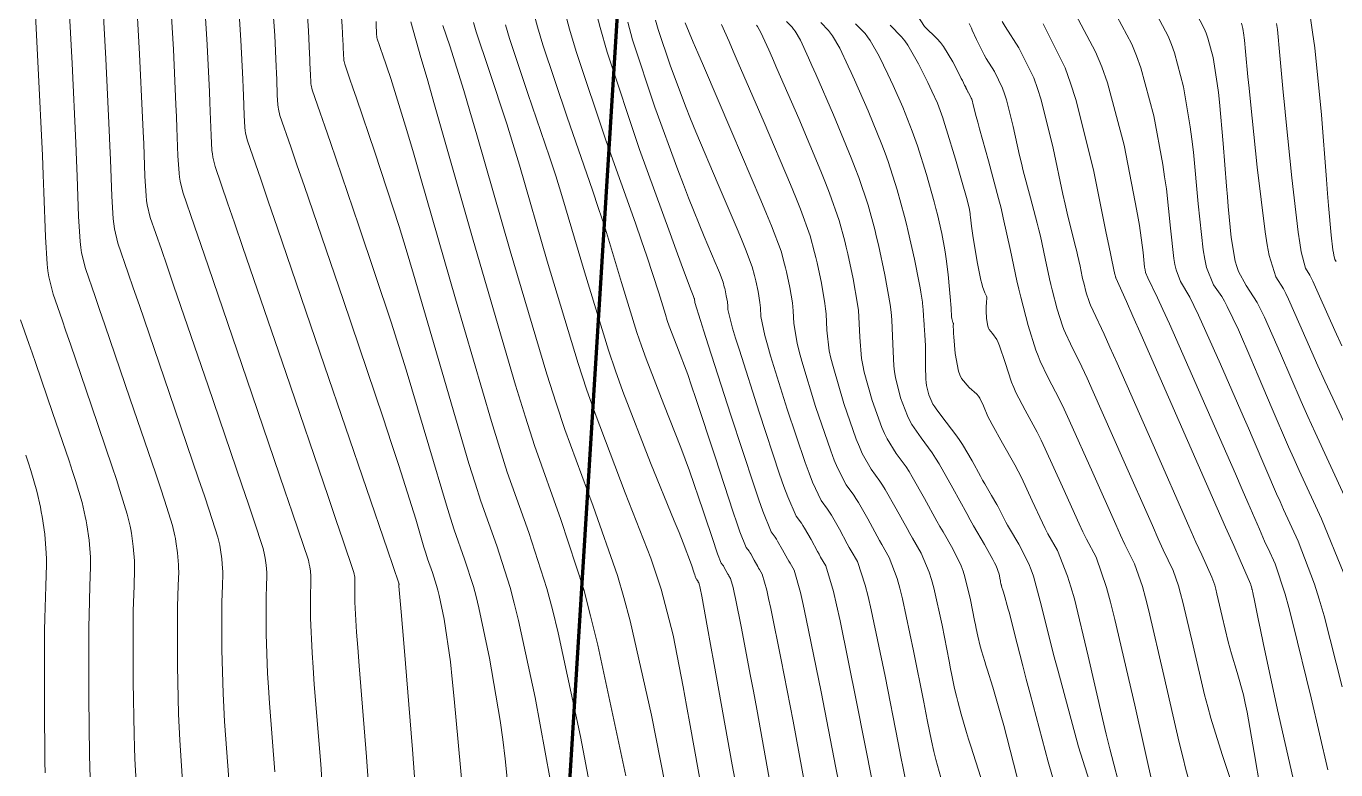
# Model space of a CAD drawing. Header units: millimetres. Extents: x 837475 to 838477, y 1189012 to 1191015.
# Drawn here: x 837693.3 to 837785.8, y 1189466.9 to 1189519.4 of the extents above; entities that cross this region are included whole.
import ezdxf

# ---------------------------------------------------------------- set-up
doc = ezdxf.new("R2010")
doc.units = ezdxf.units.MM
doc.header["$LTSCALE"] = 0.3
doc.linetypes.add('ACAD_ISO03W100', pattern=[30, 12, -18])
for name, color, linetype, lineweight, true_color in [('COTAS 10', 7, 'Continuous', 9, 0x6e3e2d), ('COTAS INT', 7, 'Continuous', 5, 0x9fa19f), ('Linea_Tendencia', 7, 'ACAD_ISO03W100', 30, 0xef3939)]:
    doc.layers.add(name, color=color, linetype=linetype, lineweight=lineweight, true_color=true_color)
doc.layers.add('VIA_Curvas', color=250, linetype='Continuous', lineweight=80)

msp = doc.modelspace()

# ---------------------------------------------------------------- linework, layer by layer
at = {"layer": 'COTAS 10'}
for points in [[(837707.641, 1189466.253), (837707.342, 1189470.311), (837707.283, 1189471.324), (837707.235, 1189472.288), (837707.148, 1189475.368), (837707.142, 1189477.75), (837707.145, 1189478.274), (837707.151, 1189478.74), (837707.188, 1189479.932), (837707.213, 1189480.711), (837707.211, 1189480.915), (837707.205, 1189481.115), (837707.15, 1189481.798), (837707.057, 1189482.43), (837707.027, 1189482.599), (837706.996, 1189482.764), (837706.865, 1189483.337), (837706.251, 1189485.239), (837705.915, 1189486.243), (837705.506, 1189487.453), (837703.43, 1189493.545), (837701.326, 1189499.689), (837700.899, 1189500.931), (837700.54, 1189501.976), (837699.808, 1189504.091), (837699.565, 1189505.097), (837699.515, 1189505.441), (837699.472, 1189505.814), (837699.376, 1189507.397), (837699.282, 1189509.961), (837699.24, 1189510.952), (837699.191, 1189512.065), (837698.956, 1189517.097), (837698.676, 1189522.296)], [(837724.139, 1189465.534), (837723.56, 1189471.926), (837723.417, 1189473.311), (837723.281, 1189474.53), (837722.852, 1189477.542), (837722.492, 1189479.218), (837722.4, 1189479.594), (837722.311, 1189479.932), (837722.018, 1189480.835), (837721.671, 1189481.812), (837721.549, 1189482.197), (837721.415, 1189482.631), (837720.835, 1189484.61), (837719.651, 1189488.386), (837719.135, 1189489.953), (837718.538, 1189491.745), (837715.704, 1189500.101), (837712.974, 1189508.075), (837712.443, 1189509.627), (837712.008, 1189510.895), (837711.248, 1189513.105), (837711.143, 1189513.541), (837711.121, 1189513.69), (837711.102, 1189513.851), (837711.061, 1189514.538), (837711.02, 1189515.649), (837711.002, 1189516.078), (837710.981, 1189516.561), (837710.879, 1189518.742), (837710.688, 1189521.657)], [(837733.411, 1189520.997), (837733.861, 1189519.311), (837734.365, 1189517.561), (837736.64, 1189510.699), (837738.791, 1189504.76), (837739.217, 1189503.591), (837739.57, 1189502.628), (837740.23, 1189500.866), (837740.378, 1189500.518), (837740.433, 1189500.386), (837740.482, 1189500.255), (837740.499, 1189500.19), (837740.509, 1189500.15), (837740.526, 1189500.07), (837740.54, 1189499.99), (837740.543, 1189499.97), (837740.545, 1189499.95), (837740.547, 1189499.886), (837740.935, 1189498.633), (837741.18, 1189497.865), (837741.484, 1189496.914), (837743.08, 1189491.956), (837744.726, 1189486.951), (837745.062, 1189485.969), (837745.346, 1189485.164), (837745.939, 1189483.715), (837746.217, 1189483.334), (837746.302, 1189483.201), (837746.391, 1189483.057), (837746.742, 1189482.44), (837747.092, 1189481.798), (837747.181, 1189481.639), (837747.267, 1189481.488), (837747.546, 1189481.009), (837747.995, 1189479.43), (837748.187, 1189478.586), (837748.409, 1189477.565), (837749.457, 1189472.407), (837750.507, 1189467.045), (837750.73, 1189465.895)], [(837769.991, 1189520.775), (837771.398, 1189518.136), (837771.731, 1189517.319), (837772.038, 1189516.465), (837772.942, 1189513.069), (837773.576, 1189509.64), (837773.714, 1189508.765), (837773.836, 1189507.922), (837774.138, 1189505.147), (837774.364, 1189503.011), (837774.438, 1189502.571), (837774.516, 1189502.196), (837774.84, 1189501.391), (837775.486, 1189500.266), (837775.768, 1189499.691), (837776.095, 1189499.001), (837777.646, 1189495.554), (837779.26, 1189491.867), (837779.626, 1189491.025), (837779.957, 1189490.26), (837780.858, 1189488.146), (837781.617, 1189486.386), (837781.858, 1189485.845), (837782.113, 1189485.28), (837783.144, 1189483.046), (837784.3, 1189480.019), (837784.634, 1189478.953), (837784.974, 1189477.79), (837786.25, 1189472.767)], [(837775.848, 1189464.706), (837775.217, 1189466.922), (837774.992, 1189467.82), (837774.743, 1189468.842), (837773.662, 1189473.56), (837772.599, 1189478.13), (837772.363, 1189479.057), (837772.151, 1189479.839), (837771.596, 1189481.443), (837770.903, 1189482.824), (837770.605, 1189483.465), (837770.261, 1189484.219), (837768.633, 1189487.875), (837766.975, 1189491.581), (837766.612, 1189492.366), (837766.291, 1189493.048), (837765.476, 1189494.638), (837764.931, 1189495.749), (837764.779, 1189496.128), (837764.627, 1189496.539), (837764.077, 1189498.278), (837763.548, 1189500.271), (837763.411, 1189500.841), (837763.276, 1189501.418), (837762.822, 1189503.568), (837762.323, 1189505.876), (837762.161, 1189506.553), (837761.989, 1189507.246), (837761.28, 1189509.887), (837760.641, 1189512.168), (837760.513, 1189512.634), (837760.406, 1189513.029), (837760.194, 1189513.859), (837760.114, 1189514.183), (837760.089, 1189514.259), (837760.063, 1189514.329), (837759.962, 1189514.532), (837759.864, 1189514.691), (837759.839, 1189514.734), (837759.816, 1189514.776), (837759.744, 1189514.922), (837759.682, 1189515.057), (837759.666, 1189515.092), (837759.592, 1189515.24), (837759.431, 1189515.557), (837759.349, 1189515.719), (837759.252, 1189515.913), (837758.764, 1189516.879), (837758.097, 1189517.978), (837757.886, 1189518.255), (837757.663, 1189518.521), (837756.764, 1189519.384), (837755.889, 1189520.719)], [(837784.003, 1189519.969), (837784.161, 1189518.975), (837784.31, 1189517.885), (837784.778, 1189513.147), (837785.135, 1189508.58), (837785.215, 1189507.599), (837785.287, 1189506.74), (837785.476, 1189504.661), (837785.598, 1189503.617), (837785.627, 1189503.41), (837785.655, 1189503.24), (837785.738, 1189502.922), (837785.822, 1189502.789)], [(837738.748, 1189464.309), (837737.483, 1189470.759), (837735.979, 1189477.427), (837735.537, 1189479.072), (837735.084, 1189480.629), (837733.355, 1189485.528), (837731.363, 1189490.925), (837730.743, 1189492.797), (837730.094, 1189494.833), (837727.506, 1189503.55), (837725.161, 1189511.722), (837724.665, 1189513.415), (837724.236, 1189514.86), (837723.242, 1189518.022), (837722.761, 1189519.459)], [(837763.524, 1189465.548), (837762.58, 1189469.21), (837762.36, 1189470.032), (837762.159, 1189470.771), (837761.581, 1189472.745), (837761.18, 1189474.009), (837761.09, 1189474.299), (837761.008, 1189474.564), (837760.789, 1189475.306), (837760.649, 1189475.816), (837760.618, 1189475.935), (837760.591, 1189476.043), (837760.518, 1189476.353), (837760.41, 1189476.895), (837760.36, 1189477.15), (837760.3, 1189477.45), (837760.013, 1189478.911), (837759.61, 1189480.531), (837759.478, 1189480.932), (837759.338, 1189481.311), (837758.759, 1189482.508), (837758.065, 1189483.699), (837757.852, 1189484.074), (837757.631, 1189484.47), (837756.759, 1189486.065), (837755.888, 1189487.6), (837755.667, 1189487.958), (837755.455, 1189488.287), (837754.764, 1189489.234), (837754.118, 1189490.268), (837753.934, 1189490.652), (837753.748, 1189491.079), (837753.061, 1189492.974), (837752.501, 1189494.982), (837752.396, 1189495.481), (837752.312, 1189495.954), (837752.191, 1189497.453), (837752.132, 1189498.895), (837752.088, 1189499.332), (837752.031, 1189499.786), (837751.727, 1189501.56), (837751.342, 1189503.336), (837751.234, 1189503.792), (837751.127, 1189504.231), (837750.736, 1189505.683), (837750.059, 1189507.608), (837749.77, 1189508.344), (837749.438, 1189509.169), (837747.874, 1189512.884), (837746.341, 1189516.426), (837746.029, 1189517.142), (837745.764, 1189517.744), (837745.212, 1189518.96), (837744.971, 1189519.379), (837744.902, 1189519.477)]]:
    msp.add_lwpolyline(points, dxfattribs=at)
at = {"layer": 'COTAS INT'}
for points in [[(837701.153, 1189465.204), (837701.007, 1189467.685), (837700.977, 1189468.512), (837700.951, 1189469.4), (837700.894, 1189473.113), (837700.885, 1189476.655), (837700.89, 1189477.434), (837700.898, 1189478.126), (837700.953, 1189479.899), (837700.991, 1189481.056), (837700.988, 1189481.361), (837700.978, 1189481.658), (837700.897, 1189482.673), (837700.759, 1189483.613), (837700.715, 1189483.863), (837700.667, 1189484.109), (837700.473, 1189484.961), (837699.956, 1189486.635), (837699.705, 1189487.398), (837699.407, 1189488.293), (837697.944, 1189492.607), (837696.453, 1189496.958), (837696.138, 1189497.875), (837695.865, 1189498.666), (837695.232, 1189500.486), (837694.934, 1189501.719), (837694.872, 1189502.142), (837694.819, 1189502.599), (837694.702, 1189504.541), (837694.587, 1189507.686), (837694.535, 1189508.902), (837694.475, 1189510.267), (837694.187, 1189516.439), (837693.872, 1189522.552)], [(837704.397, 1189465.729), (837704.175, 1189468.998), (837704.13, 1189469.918), (837704.093, 1189470.844), (837704.021, 1189474.241), (837704.014, 1189477.202), (837704.018, 1189477.854), (837704.025, 1189478.433), (837704.071, 1189479.915), (837704.102, 1189480.884), (837704.099, 1189481.138), (837704.092, 1189481.387), (837704.024, 1189482.235), (837703.908, 1189483.022), (837703.871, 1189483.231), (837703.831, 1189483.437), (837703.669, 1189484.149), (837703.103, 1189485.937), (837702.81, 1189486.821), (837702.457, 1189487.873), (837700.687, 1189493.076), (837698.889, 1189498.323), (837698.518, 1189499.403), (837698.202, 1189500.321), (837697.52, 1189502.289), (837697.25, 1189503.408), (837697.194, 1189503.791), (837697.145, 1189504.206), (837697.039, 1189505.969), (837696.935, 1189508.824), (837696.888, 1189509.927), (837696.833, 1189511.166), (837696.572, 1189516.768), (837696.274, 1189522.424)], [(837701.078, 1189522.168), (837701.341, 1189517.426), (837701.549, 1189512.964), (837701.593, 1189511.978), (837701.63, 1189511.099), (837701.713, 1189508.826), (837701.798, 1189507.421), (837701.836, 1189507.091), (837701.881, 1189506.786), (837702.096, 1189505.894), (837702.878, 1189503.63), (837703.28, 1189502.46), (837703.762, 1189501.054), (837706.174, 1189494.013), (837708.556, 1189487.033), (837709.02, 1189485.665), (837709.399, 1189484.542), (837710.061, 1189482.525), (837710.16, 1189482.092), (837710.184, 1189481.967), (837710.206, 1189481.839), (837710.277, 1189481.36), (837710.318, 1189480.844), (837710.323, 1189480.693), (837710.324, 1189480.538), (837710.305, 1189479.949), (837710.277, 1189479.046), (837710.273, 1189478.694), (837710.271, 1189478.297), (837710.275, 1189476.495), (837710.377, 1189473.732), (837710.437, 1189472.73), (837710.509, 1189471.625), (837710.884, 1189466.778)], [(837714.529, 1189461.17), (837714.128, 1189467.302), (837713.677, 1189472.938), (837713.59, 1189474.136), (837713.519, 1189475.176), (837713.402, 1189477.622), (837713.399, 1189478.845), (837713.401, 1189479.114), (837713.403, 1189479.353), (837713.423, 1189479.965), (837713.435, 1189480.365), (837713.434, 1189480.47), (837713.431, 1189480.573), (837713.403, 1189480.923), (837713.356, 1189481.248), (837713.34, 1189481.334), (837713.324, 1189481.419), (837713.257, 1189481.713), (837712.546, 1189483.844), (837712.125, 1189485.087), (837711.605, 1189486.613), (837708.917, 1189494.482), (837706.199, 1189502.419), (837705.661, 1189503.988), (837705.216, 1189505.285), (837704.384, 1189507.697), (837704.196, 1189508.474), (837704.157, 1189508.741), (837704.124, 1189509.029), (837704.05, 1189510.254), (837703.978, 1189512.237), (837703.945, 1189513.003), (837703.907, 1189513.863), (837703.725, 1189517.755), (837703.481, 1189522.04)], [(837705.883, 1189521.913), (837706.11, 1189518.084), (837706.265, 1189514.762), (837706.297, 1189514.028), (837706.325, 1189513.374), (837706.387, 1189511.682), (837706.45, 1189510.636), (837706.479, 1189510.39), (837706.512, 1189510.163), (837706.672, 1189509.499), (837707.554, 1189506.939), (837708.042, 1189505.517), (837708.635, 1189503.785), (837711.66, 1189494.951), (837714.655, 1189486.193), (837715.23, 1189484.509), (837715.694, 1189483.147), (837716.453, 1189480.901), (837716.488, 1189480.747), (837716.496, 1189480.702), (837716.505, 1189480.656), (837716.53, 1189480.486), (837716.544, 1189480.301), (837716.546, 1189480.247), (837716.547, 1189480.192), (837716.54, 1189479.982), (837716.53, 1189479.66), (837716.528, 1189479.534), (837716.527, 1189479.392), (837716.529, 1189478.749), (837716.661, 1189476.62), (837716.743, 1189475.542), (837716.844, 1189474.251), (837717.372, 1189467.827), (837717.856, 1189460.882)], [(837708.285, 1189521.785), (837708.494, 1189518.413), (837708.623, 1189515.662), (837708.65, 1189515.053), (837708.673, 1189514.512), (837708.724, 1189513.11), (837708.776, 1189512.244), (837708.8, 1189512.04), (837708.828, 1189511.852), (837708.96, 1189511.302), (837709.891, 1189508.594), (837710.422, 1189507.045), (837711.072, 1189505.15), (837714.403, 1189495.419), (837718.842, 1189482.449), (837719.648, 1189480.089), (837719.652, 1189480.074), (837719.653, 1189480.07), (837719.654, 1189480.065), (837719.656, 1189480.048), (837719.658, 1189480.03), (837719.658, 1189480.019), (837719.657, 1189479.998), (837719.656, 1189479.966), (837719.656, 1189479.876), (837719.803, 1189478.064), (837719.896, 1189476.948), (837720.011, 1189475.565), (837720.615, 1189468.351), (837721.184, 1189460.594)], [(837713.09, 1189521.529), (837713.264, 1189519.071), (837713.339, 1189517.46), (837713.355, 1189517.104), (837713.368, 1189516.787), (837713.398, 1189515.966), (837713.429, 1189515.459), (837713.442, 1189515.339), (837713.459, 1189515.229), (837713.536, 1189514.907), (837714.098, 1189513.275), (837714.418, 1189512.339), (837714.811, 1189511.193), (837716.828, 1189505.303), (837719.098, 1189498.508), (837719.65, 1189496.79), (837720.17, 1189495.144), (837721.774, 1189489.791), (837723.004, 1189485.587), (837723.289, 1189484.665), (837723.549, 1189483.848), (837724.285, 1189481.774), (837724.908, 1189479.856), (837725.097, 1189479.139), (837725.292, 1189478.34), (837726.056, 1189474.781), (837726.8, 1189470.38), (837726.983, 1189469.052), (837727.156, 1189467.675), (837727.697, 1189462.304)], [(837715.505, 1189521.281), (837715.648, 1189519.4), (837715.697, 1189518.359), (837715.707, 1189518.129), (837715.716, 1189517.924), (837715.735, 1189517.394), (837715.755, 1189517.066), (837715.764, 1189516.989), (837715.774, 1189516.918), (837715.824, 1189516.71), (837716.187, 1189515.656), (837716.394, 1189515.051), (837716.648, 1189514.31), (837717.951, 1189510.506), (837719.657, 1189505.27), (837720.166, 1189503.628), (837720.69, 1189501.902), (837722.712, 1189494.971), (837724.594, 1189488.543), (837725.029, 1189487.133), (837725.426, 1189485.884), (837726.553, 1189482.712), (837727.506, 1189479.78), (837727.794, 1189478.683), (837728.093, 1189477.461), (837729.26, 1189472.019), (837730.319, 1189466.231)], [(837767.017, 1189521.005), (837768.842, 1189517.582), (837769.273, 1189516.522), (837769.672, 1189515.414), (837770.844, 1189511.009), (837771.636, 1189506.973), (837771.795, 1189506.098), (837771.928, 1189505.328), (837772.191, 1189503.421), (837772.299, 1189502.403), (837772.334, 1189502.193), (837772.372, 1189502.015), (837772.526, 1189501.631), (837773.218, 1189500.221), (837773.595, 1189499.395), (837774.052, 1189498.38), (837776.371, 1189493.144), (837778.72, 1189487.793), (837779.195, 1189486.705), (837779.596, 1189485.789), (837780.411, 1189483.903), (837780.775, 1189483.06), (837780.891, 1189482.801), (837781.012, 1189482.53), (837781.506, 1189481.46), (837782.222, 1189479.313), (837782.484, 1189478.364), (837782.773, 1189477.26), (837784.048, 1189471.995), (837785.228, 1189466.907)], [(837729.109, 1189520.56), (837729.438, 1189519.349), (837729.811, 1189518.077), (837731.518, 1189512.971), (837733.319, 1189507.835), (837733.751, 1189506.543), (837734.155, 1189505.307), (837735.372, 1189501.315), (837736.454, 1189497.789), (837736.772, 1189496.848), (837737.099, 1189495.922), (837738.344, 1189492.705), (837739.561, 1189489.655), (837739.871, 1189488.835), (837740.167, 1189488.026), (837741.139, 1189485.193), (837741.876, 1189482.947), (837742.026, 1189482.507), (837742.152, 1189482.147), (837742.409, 1189481.507), (837742.522, 1189481.352), (837742.557, 1189481.299), (837742.593, 1189481.24), (837742.735, 1189480.99), (837742.877, 1189480.729), (837742.913, 1189480.665), (837742.948, 1189480.604), (837743.061, 1189480.409), (837743.243, 1189479.769), (837743.321, 1189479.426), (837743.411, 1189479.012), (837743.836, 1189476.92), (837744.461, 1189473.637), (837744.676, 1189472.472), (837744.911, 1189471.196), (837745.911, 1189465.663)], [(837748.645, 1189464.067), (837747.917, 1189468.043), (837747.703, 1189469.183), (837747.484, 1189470.341), (837746.647, 1189474.664), (837745.91, 1189478.289), (837745.754, 1189479.006), (837745.619, 1189479.6), (837745.304, 1189480.709), (837745.107, 1189481.046), (837745.047, 1189481.152), (837744.985, 1189481.264), (837744.738, 1189481.715), (837744.492, 1189482.149), (837744.429, 1189482.25), (837744.37, 1189482.343), (837744.174, 1189482.611), (837743.728, 1189483.72), (837743.51, 1189484.344), (837743.25, 1189485.105), (837741.973, 1189488.998), (837740.62, 1189493.113), (837740.314, 1189494.015), (837740.037, 1189494.813), (837739.282, 1189496.838), (837738.742, 1189498.233), (837738.601, 1189498.634), (837738.463, 1189499.042), (837737.994, 1189500.57), (837737.153, 1189503.169), (837736.78, 1189504.252), (837736.346, 1189505.493), (837734.277, 1189511.288), (837732.161, 1189517.616), (837731.699, 1189519.193), (837731.29, 1189520.695)], [(837755.603, 1189465.272), (837755.254, 1189467.017), (837755.092, 1189467.838), (837754.901, 1189468.804), (837753.974, 1189473.512), (837752.999, 1189478.197), (837752.777, 1189479.15), (837752.577, 1189479.953), (837752.031, 1189481.608), (837751.586, 1189482.372), (837751.45, 1189482.613), (837751.308, 1189482.867), (837750.749, 1189483.89), (837750.19, 1189484.874), (837750.048, 1189485.104), (837749.912, 1189485.315), (837749.469, 1189485.922), (837748.854, 1189487.205), (837748.611, 1189487.843), (837748.335, 1189488.602), (837747.072, 1189492.363), (837745.891, 1189496.141), (837745.666, 1189496.911), (837745.486, 1189497.561), (837745.205, 1189498.913), (837745.18, 1189499.528), (837745.161, 1189499.715), (837745.137, 1189499.908), (837745.007, 1189500.666), (837744.842, 1189501.424), (837744.796, 1189501.619), (837744.75, 1189501.806), (837744.584, 1189502.426), (837744.114, 1189503.667), (837743.877, 1189504.245), (837743.594, 1189504.926), (837742.185, 1189508.232), (837740.623, 1189511.94), (837740.244, 1189512.873), (837739.887, 1189513.765), (837738.79, 1189516.652), (837737.964, 1189519.17), (837737.777, 1189519.831)], [(837772.966, 1189520.545), (837773.955, 1189518.69), (837774.188, 1189518.116), (837774.404, 1189517.515), (837775.039, 1189515.129), (837775.517, 1189512.307), (837775.633, 1189511.432), (837775.743, 1189510.517), (837776.084, 1189506.873), (837776.429, 1189503.619), (837776.541, 1189502.948), (837776.661, 1189502.378), (837777.154, 1189501.15), (837777.754, 1189500.312), (837777.941, 1189499.987), (837778.137, 1189499.621), (837778.922, 1189497.964), (837779.801, 1189495.94), (837780.057, 1189495.344), (837780.318, 1189494.731), (837781.305, 1189492.389), (837782.46, 1189489.712), (837782.826, 1189488.889), (837783.213, 1189488.03), (837784.781, 1189484.633), (837786.366, 1189480.777)], [(837775.94, 1189520.314), (837776.511, 1189519.244), (837776.646, 1189518.912), (837776.77, 1189518.566), (837777.137, 1189517.188), (837777.428, 1189515.359), (837777.505, 1189514.727), (837777.58, 1189514.041), (837777.84, 1189511.112), (837778.08, 1189508.099), (837778.143, 1189507.361), (837778.204, 1189506.664), (837778.415, 1189504.49), (837778.7, 1189502.812), (837778.809, 1189502.427), (837778.931, 1189502.077), (837779.479, 1189501.099), (837780.234, 1189499.904), (837780.487, 1189499.416), (837780.758, 1189498.861), (837781.895, 1189496.289), (837783.355, 1189492.911), (837783.83, 1189491.847), (837784.336, 1189490.728), (837786.418, 1189486.22)], [(837733.838, 1189462.082), (837732.465, 1189469.257), (837730.893, 1189476.583), (837730.491, 1189478.227), (837730.103, 1189479.704), (837728.82, 1189483.651), (837727.304, 1189487.921), (837726.769, 1189489.601), (837726.183, 1189491.499), (837723.651, 1189500.151), (837721.209, 1189508.659), (837720.681, 1189510.465), (837720.217, 1189512.033), (837719.074, 1189515.708), (837718.485, 1189517.428), (837718.37, 1189517.763), (837718.276, 1189518.036), (837718.112, 1189518.513), (837718.09, 1189518.607), (837718.085, 1189518.639), (837718.081, 1189518.674), (837718.072, 1189518.822), (837718.063, 1189519.062), (837718.059, 1189519.154), (837718.055, 1189519.258), (837718.033, 1189519.729)], [(837720.483, 1189519.705), (837721.208, 1189517.202), (837721.636, 1189515.705), (837722.163, 1189513.86), (837724.884, 1189504.295), (837727.882, 1189494.071), (837728.582, 1189491.81), (837729.227, 1189489.798), (837731.088, 1189484.589), (837732.7, 1189479.628), (837733.187, 1189477.771), (837733.693, 1189475.705), (837735.669, 1189466.496)], [(837724.917, 1189519.661), (837725.111, 1189518.998), (837726, 1189516.338), (837727.264, 1189512.519), (837727.694, 1189511.124), (837728.159, 1189509.584), (837730.128, 1189502.805), (837732.307, 1189495.596), (837732.904, 1189493.784), (837733.498, 1189492.053), (837735.623, 1189486.466), (837737.426, 1189481.843), (837737.817, 1189480.719), (837738.163, 1189479.663), (837739.022, 1189476.411), (837739.718, 1189472.766), (837739.96, 1189471.461), (837740.223, 1189470.029), (837741.352, 1189463.79)], [(837744.514, 1189460.207), (837743.178, 1189467.259), (837741.904, 1189474.349), (837741.65, 1189475.76), (837741.438, 1189476.933), (837741.026, 1189479.176), (837740.912, 1189479.736), (837740.888, 1189479.847), (837740.867, 1189479.938), (837740.819, 1189480.109), (837740.788, 1189480.161), (837740.779, 1189480.178), (837740.769, 1189480.195), (837740.731, 1189480.265), (837740.693, 1189480.332), (837740.684, 1189480.347), (837740.674, 1189480.362), (837740.644, 1189480.403), (837740.575, 1189480.574), (837740.542, 1189480.67), (837740.502, 1189480.788), (837740.304, 1189481.389), (837739.715, 1189482.94), (837739.427, 1189483.656), (837739.086, 1189484.497), (837737.405, 1189488.571), (837735.455, 1189493.612), (837734.944, 1189495.063), (837734.445, 1189496.537), (837732.75, 1189502.06), (837731.157, 1189507.446), (837730.722, 1189508.834), (837730.291, 1189510.177), (837728.759, 1189514.655), (837727.461, 1189518.537), (837727.178, 1189519.505)], [(837735.802, 1189519.68), (837736.153, 1189518.433), (837737.715, 1189513.676), (837739.339, 1189509.263), (837739.731, 1189508.232), (837740.097, 1189507.284), (837741.207, 1189504.549), (837741.986, 1189502.722), (837742.142, 1189502.346), (837742.273, 1189502.026), (837742.533, 1189501.341), (837742.625, 1189500.998), (837742.65, 1189500.894), (837742.676, 1189500.787), (837742.766, 1189500.368), (837742.838, 1189499.949), (837742.852, 1189499.842), (837742.862, 1189499.739), (837742.876, 1189499.399), (837743.211, 1189498.097), (837743.423, 1189497.388), (837743.688, 1189496.528), (837745.076, 1189492.16), (837746.53, 1189487.776), (837746.836, 1189486.906), (837747.1, 1189486.185), (837747.704, 1189484.818), (837748.065, 1189484.325), (837748.175, 1189484.153), (837748.29, 1189483.966), (837748.745, 1189483.165), (837749.2, 1189482.332), (837749.316, 1189482.126), (837749.426, 1189481.93), (837749.789, 1189481.309), (837750.324, 1189479.501), (837750.544, 1189478.556), (837750.795, 1189477.42), (837751.961, 1189471.712), (837753.082, 1189466.015)], [(837739.866, 1189519.628), (837740.435, 1189518.268), (837740.757, 1189517.514), (837741.15, 1189516.596), (837743.162, 1189511.916), (837745.202, 1189507.13), (837745.612, 1189506.145), (837745.955, 1189505.307), (837746.634, 1189503.512), (837746.876, 1189502.614), (837746.942, 1189502.343), (837747.009, 1189502.062), (837747.247, 1189500.964), (837747.435, 1189499.868), (837747.47, 1189499.587), (837747.497, 1189499.317), (837747.534, 1189498.426), (837747.761, 1189497.025), (837747.909, 1189496.434), (837748.094, 1189495.755), (837749.068, 1189492.567), (837750.139, 1189489.428), (837750.385, 1189488.779), (837750.609, 1189488.226), (837751.234, 1189487.026), (837751.76, 1189486.306), (837751.921, 1189486.056), (837752.089, 1189485.783), (837752.752, 1189484.615), (837753.416, 1189483.401), (837753.584, 1189483.1), (837753.746, 1189482.814), (837754.274, 1189481.908), (837754.831, 1189480.406), (837755.011, 1189479.744), (837755.202, 1189478.975), (837755.987, 1189475.311), (837756.701, 1189471.686), (837756.848, 1189470.942), (837756.973, 1189470.31), (837757.242, 1189468.966), (837757.421, 1189468.196), (837757.49, 1189467.926), (837757.567, 1189467.632), (837757.913, 1189466.367)], [(837760.731, 1189466.379), (837760.032, 1189468.578), (837759.875, 1189469.084), (837759.733, 1189469.545), (837759.351, 1189470.837), (837759.108, 1189471.724), (837759.054, 1189471.93), (837759.006, 1189472.12), (837758.88, 1189472.66), (837758.691, 1189473.603), (837758.604, 1189474.046), (837758.501, 1189474.568), (837758, 1189477.111), (837757.406, 1189479.753), (837757.245, 1189480.338), (837757.085, 1189480.858), (837756.516, 1189482.208), (837755.905, 1189483.256), (837755.718, 1189483.587), (837755.523, 1189483.935), (837754.756, 1189485.34), (837753.988, 1189486.692), (837753.794, 1189487.007), (837753.608, 1189487.297), (837752.999, 1189488.13), (837752.363, 1189489.247), (837752.159, 1189489.716), (837751.944, 1189490.254), (837751.064, 1189492.771), (837750.298, 1189495.369), (837750.153, 1189495.957), (837750.037, 1189496.49), (837749.862, 1189497.939), (837749.814, 1189499.106), (837749.779, 1189499.46), (837749.733, 1189499.827), (837749.487, 1189501.262), (837749.175, 1189502.699), (837749.088, 1189503.067), (837749.001, 1189503.422), (837748.685, 1189504.598), (837747.992, 1189506.49), (837747.668, 1189507.298), (837747.286, 1189508.228), (837745.427, 1189512.613), (837743.608, 1189516.827), (837743.251, 1189517.65), (837742.959, 1189518.324), (837742.432, 1189519.515)], [(837766.855, 1189462.739), (837765.48, 1189467.467), (837764.221, 1189472.266), (837763.946, 1189473.318), (837763.704, 1189474.25), (837763.095, 1189476.616), (837762.75, 1189477.962), (837762.674, 1189478.251), (837762.606, 1189478.503), (837762.432, 1189479.112), (837762.328, 1189479.439), (837762.305, 1189479.515), (837762.284, 1189479.583), (837762.227, 1189479.776), (837762.191, 1189479.908), (837762.183, 1189479.939), (837762.175, 1189479.967), (837762.157, 1189480.047), (837762.129, 1189480.188), (837762.115, 1189480.254), (837762.1, 1189480.331), (837762.025, 1189480.71), (837761.814, 1189481.309), (837761.712, 1189481.525), (837761.592, 1189481.764), (837761.001, 1189482.808), (837760.224, 1189484.141), (837759.986, 1189484.561), (837759.739, 1189485.004), (837758.763, 1189486.79), (837757.787, 1189488.509), (837757.54, 1189488.91), (837757.303, 1189489.278), (837756.529, 1189490.338), (837755.872, 1189491.289), (837755.708, 1189491.589), (837755.553, 1189491.905), (837755.057, 1189493.178), (837754.704, 1189494.596), (837754.639, 1189495.004), (837754.588, 1189495.418), (837754.52, 1189496.966), (837754.449, 1189498.684), (837754.397, 1189499.205), (837754.329, 1189499.745), (837753.967, 1189501.858), (837753.508, 1189503.974), (837753.38, 1189504.516), (837753.252, 1189505.039), (837752.787, 1189506.769), (837752.125, 1189508.725), (837751.872, 1189509.39), (837751.59, 1189510.11), (837750.322, 1189513.154), (837749.075, 1189516.025), (837748.806, 1189516.635), (837748.57, 1189517.164), (837747.992, 1189518.406), (837747.622, 1189519.047), (837747.516, 1189519.198), (837747.409, 1189519.337), (837747.01, 1189519.743)], [(837749.449, 1189519.653), (837749.986, 1189519.107), (837750.13, 1189518.919), (837750.273, 1189518.716), (837750.772, 1189517.851), (837751.376, 1189516.584), (837751.583, 1189516.127), (837751.809, 1189515.624), (837752.77, 1189513.425), (837753.742, 1189511.05), (837753.975, 1189510.437), (837754.191, 1189509.842), (837754.838, 1189507.854), (837755.353, 1189505.968), (837755.486, 1189505.438), (837755.615, 1189504.904), (837756.046, 1189502.946), (837756.379, 1189501.278), (837756.446, 1189500.927), (837756.502, 1189500.623), (837756.614, 1189499.928), (837756.651, 1189499.551), (837756.66, 1189499.45), (837756.668, 1189499.349), (837756.69, 1189498.994), (837756.716, 1189498.57), (837756.725, 1189498.426), (837756.736, 1189498.27), (837756.783, 1189497.613), (837756.823, 1189496.828), (837756.829, 1189496.592), (837756.834, 1189496.348), (837756.832, 1189495.4), (837756.857, 1189494.482), (837756.878, 1189494.257), (837756.905, 1189494.044), (837757.053, 1189493.381), (837757.357, 1189492.731), (837757.483, 1189492.526), (837757.626, 1189492.31), (837758.294, 1189491.442), (837759.05, 1189490.455), (837759.249, 1189490.165), (837759.444, 1189489.867), (837760.112, 1189488.728), (837760.712, 1189487.631), (837760.864, 1189487.359), (837761.01, 1189487.1), (837761.486, 1189486.28), (837761.866, 1189485.627), (837761.952, 1189485.473), (837762.028, 1189485.331), (837762.233, 1189484.917), (837762.504, 1189484.394), (837762.622, 1189484.184), (837762.759, 1189483.945), (837763.41, 1189482.848), (837764.114, 1189481.45), (837764.284, 1189481.021), (837764.443, 1189480.575), (837764.929, 1189478.816), (837765.597, 1189476.098), (837765.871, 1189475.047), (837766.184, 1189473.867), (837767.633, 1189468.529), (837769.328, 1189463.19)], [(837751.887, 1189519.564), (837752.563, 1189518.876), (837752.744, 1189518.64), (837752.924, 1189518.385), (837753.552, 1189517.297), (837754.181, 1189516.004), (837754.361, 1189515.62), (837754.542, 1189515.223), (837755.218, 1189513.696), (837755.895, 1189511.991), (837756.077, 1189511.483), (837756.257, 1189510.96), (837756.889, 1189508.94), (837757.431, 1189507.009), (837757.555, 1189506.542), (837757.667, 1189506.103), (837757.976, 1189504.763), (837758.189, 1189503.619), (837758.239, 1189503.304), (837758.287, 1189502.99), (837758.43, 1189501.865), (837758.535, 1189500.82), (837758.558, 1189500.557), (837758.579, 1189500.305), (837758.634, 1189499.489), (837758.676, 1189498.884), (837758.689, 1189498.765), (837758.702, 1189498.667), (837758.754, 1189498.486), (837758.793, 1189498.427), (837758.798, 1189498.405), (837758.801, 1189498.381), (837758.793, 1189498.276), (837758.798, 1189497.9), (837758.81, 1189497.705), (837758.826, 1189497.471), (837758.923, 1189496.298), (837759.15, 1189495.061), (837759.248, 1189494.786), (837759.362, 1189494.541), (837759.902, 1189493.903), (837760.448, 1189493.434), (837760.567, 1189493.295), (837760.671, 1189493.153), (837760.926, 1189492.608), (837761.231, 1189491.858), (837761.367, 1189491.586), (837761.524, 1189491.286), (837762.276, 1189489.97), (837763.141, 1189488.435), (837763.37, 1189487.997), (837763.595, 1189487.553), (837764.366, 1189485.903), (837765.09, 1189484.336), (837765.283, 1189483.944), (837765.474, 1189483.572), (837766.139, 1189482.38), (837766.866, 1189480.586), (837767.095, 1189479.834), (837767.337, 1189478.971), (837768.313, 1189474.934), (837769.324, 1189470.523), (837769.587, 1189469.425), (837769.843, 1189468.38), (837770.709, 1189465.053)], [(837754.326, 1189519.474), (837755.14, 1189518.646), (837755.359, 1189518.362), (837755.575, 1189518.053), (837756.332, 1189516.742), (837756.987, 1189515.424), (837757.138, 1189515.112), (837757.276, 1189514.822), (837757.666, 1189513.966), (837758.047, 1189512.931), (837758.179, 1189512.529), (837758.323, 1189512.077), (837758.94, 1189510.026), (837759.509, 1189508.05), (837759.623, 1189507.646), (837759.719, 1189507.303), (837759.907, 1189506.58), (837759.974, 1189506.189), (837759.993, 1189506.055), (837760.012, 1189505.911), (837760.084, 1189505.297), (837760.194, 1189504.473), (837760.236, 1189504.196), (837760.285, 1189503.897), (837760.503, 1189502.642), (837760.737, 1189501.477), (837760.795, 1189501.235), (837760.85, 1189501.029), (837761.023, 1189500.575), (837761.134, 1189500.339), (837761.151, 1189500.269), (837761.161, 1189500.198), (837761.144, 1189499.924), (837761.108, 1189499.572), (837761.106, 1189499.451), (837761.107, 1189499.32), (837761.14, 1189498.76), (837761.24, 1189498.218), (837761.283, 1189498.097), (837761.333, 1189497.99), (837761.569, 1189497.71), (837761.874, 1189497.276), (837761.967, 1189497.071), (837762.063, 1189496.829), (837762.442, 1189495.651), (837762.907, 1189494.275), (837763.058, 1189493.909), (837763.218, 1189493.549), (837763.876, 1189492.304), (837764.716, 1189490.741), (837764.991, 1189490.182), (837765.285, 1189489.567), (837766.5, 1189486.889), (837767.675, 1189484.277), (837767.944, 1189483.705), (837768.189, 1189483.198), (837768.867, 1189481.911), (837769.603, 1189479.787), (837769.883, 1189478.751), (837770.196, 1189477.522), (837771.604, 1189471.47), (837772.917, 1189465.567)], [(837759.919, 1189519.583), (837760.02, 1189519.368), (837760.071, 1189519.257), (837760.131, 1189519.123), (837760.432, 1189518.454), (837760.847, 1189517.614), (837760.98, 1189517.372), (837761.12, 1189517.127), (837761.689, 1189516.207), (837762.27, 1189515.038), (837762.417, 1189514.635), (837762.559, 1189514.197), (837763.023, 1189512.33), (837763.469, 1189510.284), (837763.599, 1189509.734), (837763.732, 1189509.19), (837764.238, 1189507.286), (837764.717, 1189505.5), (837764.834, 1189505.031), (837764.944, 1189504.573), (837765.281, 1189503.012), (837765.588, 1189501.558), (837765.679, 1189501.167), (837765.772, 1189500.782), (837766.13, 1189499.434), (837766.502, 1189498.257), (837766.605, 1189497.98), (837766.707, 1189497.724), (837767.076, 1189496.972), (837767.865, 1189495.354), (837768.233, 1189494.551), (837768.666, 1189493.595), (837770.766, 1189488.861), (837772.846, 1189484.161), (837773.266, 1189483.226), (837773.618, 1189482.45), (837774.325, 1189480.974), (837774.7, 1189479.891), (837774.842, 1189479.363), (837775.002, 1189478.737), (837775.72, 1189475.651), (837776.538, 1189472.209), (837776.761, 1189471.357), (837776.983, 1189470.55), (837777.771, 1189468.002), (837778.415, 1189466.081)], [(837762.246, 1189519.729), (837762.453, 1189519.389), (837763.415, 1189517.883), (837764.476, 1189515.747), (837764.745, 1189515.011), (837765.004, 1189514.212), (837765.852, 1189510.801), (837766.532, 1189507.539), (837766.685, 1189506.833), (837766.823, 1189506.213), (837767.196, 1189504.685), (837767.446, 1189503.754), (837767.507, 1189503.509), (837767.564, 1189503.27), (837767.74, 1189502.456), (837767.9, 1189501.698), (837767.947, 1189501.494), (837767.996, 1189501.293), (837768.182, 1189500.59), (837768.377, 1189499.976), (837768.43, 1189499.832), (837768.484, 1189499.698), (837768.676, 1189499.306), (837769.44, 1189497.66), (837769.854, 1189496.736), (837770.356, 1189495.609), (837772.899, 1189489.847), (837775.432, 1189484.102), (837775.927, 1189482.987), (837776.333, 1189482.077), (837777.053, 1189480.506), (837777.248, 1189479.944), (837777.322, 1189479.669), (837777.405, 1189479.344), (837777.778, 1189477.742), (837778.203, 1189475.955), (837778.318, 1189475.512), (837778.434, 1189475.093), (837778.843, 1189473.77), (837779.271, 1189472.193), (837779.399, 1189471.613), (837779.53, 1189470.972), (837780.034, 1189468.14), (837780.476, 1189465.503)], [(837782.755, 1189466.393), (837781.679, 1189471.15), (837780.672, 1189475.869), (837780.475, 1189476.8), (837780.314, 1189477.567), (837780.025, 1189478.981), (837779.974, 1189479.279), (837779.961, 1189479.344), (837779.95, 1189479.4), (837779.914, 1189479.539), (837779.884, 1189479.637), (837779.875, 1189479.668), (837779.867, 1189479.7), (837779.835, 1189479.833), (837779.808, 1189479.951), (837779.802, 1189479.976), (837779.796, 1189479.996), (837779.782, 1189480.037), (837779.047, 1189481.703), (837778.588, 1189482.747), (837778.017, 1189484.044), (837772.046, 1189497.623), (837771.475, 1189498.921), (837771.015, 1189499.967), (837770.276, 1189501.64), (837770.26, 1189501.672), (837770.256, 1189501.683), (837770.251, 1189501.695), (837770.235, 1189501.746), (837770.22, 1189501.804), (837770.216, 1189501.821), (837770.212, 1189501.837), (837770.199, 1189501.9), (837770.184, 1189501.967), (837770.174, 1189502.007), (837770.154, 1189502.084), (837769.914, 1189503.235), (837769.771, 1189503.932), (837769.595, 1189504.794), (837768.681, 1189509.272), (837767.45, 1189514.226), (837767.074, 1189515.387), (837766.682, 1189516.457), (837765.141, 1189519.558)], [(837788.056, 1189487.807), (837785.578, 1189493.139), (837785.029, 1189494.339), (837784.539, 1189495.419), (837783.265, 1189498.322), (837782.465, 1189500.132), (837782.274, 1189500.522), (837782.096, 1189500.866), (837781.565, 1189501.707), (837781.093, 1189503.215), (837780.953, 1189503.979), (837780.808, 1189504.892), (837780.252, 1189509.443), (837779.77, 1189514.061), (837779.672, 1189515.018), (837779.59, 1189515.835), (837779.422, 1189517.623), (837779.353, 1189518.407), (837779.333, 1189518.59), (837779.312, 1189518.759), (837779.234, 1189519.248), (837779.136, 1189519.617)], [(837786.228, 1189496.83), (837785.723, 1189497.927), (837784.636, 1189500.355), (837784.172, 1189501.403), (837784.062, 1189501.629), (837783.959, 1189501.827), (837783.651, 1189502.314), (837783.347, 1189503.479), (837783.247, 1189504.104), (837783.139, 1189504.861), (837782.691, 1189508.691), (837782.262, 1189512.869), (837782.167, 1189513.846), (837782.081, 1189514.744), (837781.856, 1189517.338), (837781.674, 1189519.179), (837781.616, 1189519.602)], [(837692.944, 1189498.683), (837693.527, 1189497.012), (837693.757, 1189496.346), (837694.016, 1189495.593), (837695.201, 1189492.139), (837696.358, 1189488.713), (837696.6, 1189487.976), (837696.808, 1189487.332), (837697.277, 1189485.773), (837697.503, 1189484.782), (837697.558, 1189484.496), (837697.61, 1189484.205), (837697.771, 1189483.11), (837697.865, 1189481.929), (837697.876, 1189481.583), (837697.88, 1189481.229), (837697.836, 1189479.882), (837697.772, 1189477.82), (837697.763, 1189477.014), (837697.757, 1189476.107), (837697.767, 1189471.986), (837697.809, 1189467.956), (837697.824, 1189467.106), (837697.84, 1189466.371)], [(837693.308, 1189489.132), (837693.495, 1189488.554), (837693.66, 1189488.03), (837694.081, 1189486.585), (837694.339, 1189485.455), (837694.402, 1189485.128), (837694.461, 1189484.796), (837694.644, 1189483.548), (837694.752, 1189482.201), (837694.764, 1189481.806), (837694.768, 1189481.402), (837694.719, 1189479.866), (837694.645, 1189477.609), (837694.634, 1189476.751), (837694.627, 1189475.792), (837694.635, 1189471.487), (837694.661, 1189467.466), (837694.665, 1189466.687)]]:
    msp.add_lwpolyline(points, dxfattribs=at)
at = {"layer": 'Linea_Tendencia', "elevation": 1705.277}
msp.add_lwpolyline([(838041.852, 1190952.651), (838036.556, 1190637.066), (838092.197, 1190318.419), (838154.509, 1189961.569), (837526.844, 1190428.193), (837754.279, 1189827.032), (837723.495, 1189335.311)], dxfattribs=at)
at = {"layer": 'VIA_Curvas', "elevation": 1705.277}
msp.add_lwpolyline([(838041.852, 1190952.651), (838036.739, 1190647.964, 0.047448), (838038.431, 1190626.329), (838092.197, 1190318.419), (838105.057, 1190244.773, -0.677898), (837923.791, 1190133.091), (837840.859, 1190194.745, 0.749125), (837665.299, 1190062.224), (837745.546, 1189850.114, -0.106451), (837752.737, 1189802.402), (837723.495, 1189335.311)], format="xyb", dxfattribs=at)

doc.saveas('drawing.dxf')
